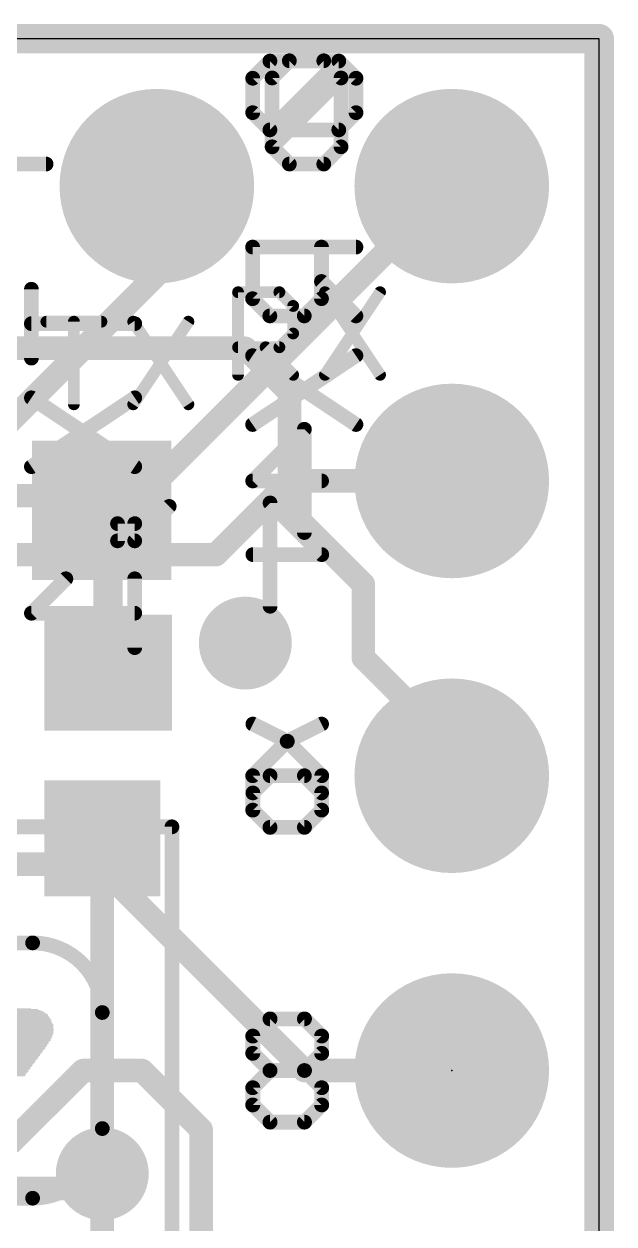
# Model space of a CAD drawing. Extents: x -0.1 to 35.7, y -0.1 to 17.9.
# Drawn here: x 30.61 to 35.69, y 7.57 to 17.91 of the extents above; entities that cross this region are included whole.
import ezdxf

# ---------------------------------------------------------------- set-up
doc = ezdxf.new("R2010")
doc.units = 0
for name, color, linetype in [('1', 12, 'CONTINUOUS'), ('16', 132, 'CONTINUOUS'), ('17', 110, 'CONTINUOUS'), ('18', 110, 'CONTINUOUS'), ('20', 53, 'CONTINUOUS'), ('21', 40, 'CONTINUOUS'), ('22', 6, 'CONTINUOUS'), ('23', 40, 'CONTINUOUS')]:
    doc.layers.add(name, color=color, linetype=linetype)

# ---------------------------------------------------------------- blocks, each defined once
blk = doc.blocks.new('ROUNDP')
at = {"const_width": 0.5}
blk.add_lwpolyline([(0, -0.25, 1), (0, 0.25, 1), (0, -0.25)], format="xyb", dxfattribs=at)
blk = doc.blocks.new('RECT')
blk.add_solid([(-0.5, -0.5), (0.5, -0.5), (-0.5, 0.5), (0.5, 0.5)])
blk = doc.blocks.new('ROUNDV')
at = {"const_width": 0.5}
blk.add_lwpolyline([(0, -0.25, 1), (0, 0.25, 1), (0, -0.25)], format="xyb", dxfattribs=at)

msp = doc.modelspace()

# ---------------------------------------------------------------- linework, layer by layer
at = {"layer": '1'}
for points, const_width in [([(35.56, 17.78), (0, 17.78)], 0.254), ([(35.56, 0), (35.56, 17.78)], 0.254), ([(32.512, 15.113), (27.305, 15.113)], 0.2032), ([(32.893, 14.732), (32.512, 15.113)], 0.2032), ([(32.893, 13.716), (32.893, 14.732)], 0.2032), ([(31.276, 13.716), (31.33, 13.662)], 0.254), ([(31.33, 13.662), (31.33, 12.319)], 0.254), ([(33.528, 13.081), (32.893, 13.716)], 0.2032), ([(33.528, 12.446), (33.528, 13.081)], 0.2032), ([(33.528, 12.446), (34.29, 11.684)], 0.2032), ([(34.29, 11.684), (34.29, 11.43)], 0.2032), ([(31.28, 10.89), (31.28, 8.001)], 0.2032), ([(31.28, 6.89), (31.28, 8.001)], 0.2032), ([(31.28, 7.912), (31.28, 8.001)], 0.2032), ([(27.559, 7.874), (31.242, 7.874)], 0.2032), ([(31.242, 7.874), (31.28, 7.912)], 0.2032)]:
    msp.add_lwpolyline(points, dxfattribs=dict(at, const_width=const_width))
for points, const_width in [([(35.6235, 17.78, 1), (35.4965, 17.78)], 0.127), ([(35.56, 17.7165, 1), (35.56, 17.8435)], 0.127), ([(32.5479, 15.1489, 1), (32.4761, 15.0771)], 0.1016), ([(32.512, 15.0622, 1), (32.512, 15.1638)], 0.1016), ([(32.9438, 14.732, 1), (32.8422, 14.732)], 0.1016), ([(32.8571, 14.6961, 1), (32.9289, 14.7679)], 0.1016), ([(31.3209, 13.7609, 1), (31.2311, 13.6711)], 0.127), ([(31.3935, 13.662, 1), (31.2665, 13.662)], 0.127), ([(31.2851, 13.6171, 1), (31.3749, 13.7069)], 0.127), ([(32.9289, 13.7519, 1), (32.8571, 13.6801)], 0.1016), ([(32.8422, 13.716, 1), (32.9438, 13.716)], 0.1016), ([(33.5788, 13.081, 1), (33.4772, 13.081)], 0.1016), ([(33.4921, 13.0451, 1), (33.5639, 13.1169)], 0.1016), ([(33.5639, 12.4819, 1), (33.4921, 12.4101)], 0.1016), ([(33.4772, 12.446, 1), (33.5788, 12.446)], 0.1016), ([(31.2665, 12.319, 1), (31.3935, 12.319)], 0.127), ([(34.3408, 11.684, 1), (34.2392, 11.684)], 0.1016), ([(34.2541, 11.6481, 1), (34.3259, 11.7199)], 0.1016), ([(34.2392, 11.43, 1), (34.3408, 11.43)], 0.1016), ([(31.3308, 10.89, 1), (31.2292, 10.89)], 0.1016), ([(31.3308, 8.001, 1), (31.2292, 8.001)], 0.1016), ([(31.3308, 8.001, 1), (31.2292, 8.001)], 0.1016), ([(31.2292, 8.001, 1), (31.3308, 8.001)], 0.1016), ([(31.2292, 7.912, 1), (31.3308, 7.912)], 0.1016), ([(31.242, 7.8232, 1), (31.242, 7.9248)], 0.1016), ([(31.3159, 7.8761, 1), (31.2441, 7.9479)], 0.1016), ([(31.2061, 7.9099, 1), (31.2779, 7.8381)], 0.1016)]:
    msp.add_lwpolyline(points, format="xyb", dxfattribs=dict(at, const_width=const_width))
at = {"layer": '16'}
for points, const_width in [([(35.56, 17.78), (0, 17.78)], 0.254), ([(35.56, 0.127), (35.56, 17.78)], 0.254), ([(31.623, 13.843), (34.29, 16.51)], 0.2032), ([(31.75, 15.748), (31.75, 16.51)], 0.2032), ([(30.353, 14.351), (31.75, 15.748)], 0.2032), ([(32.258, 13.335), (32.893, 13.97)], 0.2032), ([(32.893, 13.97), (34.29, 13.97)], 0.2032), ([(28.448, 13.843), (31.623, 13.843)], 0.2032), ([(28.829, 13.335), (32.258, 13.335)], 0.2032), ([(20.955, 10.668), (31.242, 10.668)], 0.2032), ([(31.242, 10.668), (33.02, 8.89)], 0.2032), ([(30.48, 8.255), (31.115, 8.89)], 0.2032), ([(31.115, 8.89), (31.623, 8.89)], 0.2032), ([(31.623, 8.89), (32.131, 8.382)], 0.2032), ([(33.02, 8.89), (34.29, 8.89)], 0.2032), ([(32.131, 8.382), (32.131, 4.318)], 0.2032), ([(31.28, 2.832), (31.28, 8.001)], 0.2032)]:
    msp.add_lwpolyline(points, dxfattribs=dict(at, const_width=const_width))
for points, const_width in [([(35.6235, 17.78, 1), (35.4965, 17.78)], 0.127), ([(35.56, 17.7165, 1), (35.56, 17.8435)], 0.127), ([(31.8008, 16.51, 1), (31.6992, 16.51)], 0.1016), ([(34.3259, 16.4741, 1), (34.2541, 16.5459)], 0.1016), ([(31.7859, 15.7121, 1), (31.7141, 15.7839)], 0.1016), ([(31.6992, 15.748, 1), (31.8008, 15.748)], 0.1016), ([(32.893, 14.0208, 1), (32.893, 13.9192)], 0.1016), ([(32.9289, 13.9341, 1), (32.8571, 14.0059)], 0.1016), ([(34.29, 13.9192, 1), (34.29, 14.0208)], 0.1016), ([(31.5871, 13.8789, 1), (31.6589, 13.8071)], 0.1016), ([(31.623, 13.7922, 1), (31.623, 13.8938)], 0.1016), ([(32.2221, 13.3709, 1), (32.2939, 13.2991)], 0.1016), ([(32.258, 13.2842, 1), (32.258, 13.3858)], 0.1016), ([(31.2779, 10.7039, 1), (31.2061, 10.6321)], 0.1016), ([(31.242, 10.6172, 1), (31.242, 10.7188)], 0.1016), ([(31.115, 8.9408, 1), (31.115, 8.8392)], 0.1016), ([(31.1509, 8.8541, 1), (31.0791, 8.9259)], 0.1016), ([(31.6589, 8.9259, 1), (31.5871, 8.8541)], 0.1016), ([(31.623, 8.8392, 1), (31.623, 8.9408)], 0.1016), ([(33.02, 8.9408, 1), (33.02, 8.8392)], 0.1016), ([(32.9841, 8.8541, 1), (33.0559, 8.9259)], 0.1016), ([(34.29, 8.8392, 1), (34.29, 8.9408)], 0.1016), ([(32.1818, 8.382, 1), (32.0802, 8.382)], 0.1016), ([(32.0951, 8.3461, 1), (32.1669, 8.4179)], 0.1016), ([(31.3308, 8.001, 1), (31.2292, 8.001)], 0.1016)]:
    msp.add_lwpolyline(points, format="xyb", dxfattribs=dict(at, const_width=const_width))
at = {"layer": '20'}
for p, q in [((35.56, 17.78), (0, 17.78)), ((35.56, 0), (35.56, 17.78))]:
    msp.add_line(p, q, dxfattribs=at)
at = {"layer": '21'}
for points, const_width in [([(32.7427, 17.442), (32.891, 17.5903)], 0.127), ([(32.891, 17.5903), (33.1876, 17.5903)], 0.127), ([(33.1876, 17.5903), (33.3359, 17.442)], 0.127), ([(32.7427, 16.8488), (32.7427, 17.442)], 0.127), ([(32.7427, 16.8488), (33.3359, 17.442)], 0.127), ([(33.3359, 17.442), (33.3359, 16.8488)], 0.127), ([(32.891, 16.7005), (32.7427, 16.8488)], 0.127), ([(33.3359, 16.8488), (33.1876, 16.7005)], 0.127), ([(30.2027, 16.7005), (30.7959, 16.7005)], 0.127), ([(33.1876, 16.7005), (32.891, 16.7005)], 0.127), ([(32.4494, 14.8844), (32.4494, 15.5962)], 0.1016), ([(32.4494, 15.5962), (32.8053, 15.5962)], 0.1016), ([(32.8053, 15.5962), (32.9239, 15.4776)], 0.1016), ([(33.1978, 15.5962), (33.6723, 14.8844)], 0.1016), ([(33.6723, 15.5962), (33.1978, 14.8844)], 0.1016), ([(32.9239, 15.4776), (32.9239, 15.2403)], 0.1016), ([(30.7984, 15.3422), (31.2729, 15.3422)], 0.1016), ([(31.0357, 14.6304), (31.0357, 15.3422)], 0.1016), ([(31.5468, 15.3422), (32.0213, 14.6304)], 0.1016), ([(32.0213, 15.3422), (31.5468, 14.6304)], 0.1016), ([(32.9239, 15.2403), (32.8053, 15.1217)], 0.1016), ([(32.8053, 15.1217), (32.4494, 15.1217)], 0.1016), ([(32.6867, 15.1217), (32.9239, 14.8844)], 0.1016), ([(33.0204, 14.4153), (32.5755, 13.9704)], 0.127), ([(33.0204, 13.5255), (33.0204, 14.4153)], 0.127), ([(32.5755, 13.9704), (33.1687, 13.9704)], 0.127), ([(33.1687, 11.8753), (32.8721, 11.727)], 0.127), ([(32.8721, 11.727), (32.5755, 11.4304)], 0.127), ([(32.5755, 11.4304), (32.5755, 11.1338)], 0.127), ([(33.0204, 11.4304), (32.5755, 11.4304)], 0.127), ([(33.1687, 11.2821), (33.0204, 11.4304)], 0.127), ([(33.1687, 11.1338), (33.1687, 11.2821)], 0.127), ([(32.5755, 11.1338), (32.7238, 10.9855)], 0.127), ([(33.0204, 10.9855), (33.1687, 11.1338)], 0.127), ([(29.08, 10.99), (31.88, 10.99)], 0.127), ([(31.88, 10.99), (31.88, 6.79)], 0.127), ([(32.7238, 10.9855), (33.0204, 10.9855)], 0.127), ([(30.28, 9.99), (30.68, 9.99)], 0.127), ([(31.28, 9.39), (31.28, 8.39)], 0.127), ([(32.5755, 9.187), (32.7238, 9.3353)], 0.127), ([(32.7238, 9.3353), (33.0204, 9.3353)], 0.127), ([(33.0204, 9.3353), (33.1687, 9.187)], 0.127), ([(32.5755, 9.0387), (32.5755, 9.187)], 0.127), ([(33.1687, 9.187), (33.1687, 9.0387)], 0.127), ([(32.7238, 8.8904), (32.5755, 9.0387)], 0.127), ([(33.1687, 9.0387), (33.0204, 8.8904)], 0.127), ([(32.5755, 8.7421), (32.7238, 8.8904)], 0.127), ([(32.7238, 8.8904), (33.0204, 8.8904)], 0.127), ([(33.0204, 8.8904), (33.1687, 8.7421)], 0.127), ([(32.5755, 8.5938), (32.5755, 8.7421)], 0.127), ([(33.1687, 8.7421), (33.1687, 8.5938)], 0.127), ([(32.7238, 8.4455), (32.5755, 8.5938)], 0.127), ([(33.1687, 8.5938), (33.0204, 8.4455)], 0.127), ([(33.0204, 8.4455), (32.7238, 8.4455)], 0.127), ([(30.68, 7.79), (30.28, 7.79)], 0.127)]:
    msp.add_lwpolyline(points, dxfattribs=dict(at, const_width=const_width))
for points, const_width in [([(32.891, 17.622, 1), (32.891, 17.5585)], 0.0635), ([(32.9135, 17.5678, 1), (32.8686, 17.6127)], 0.0635), ([(33.2101, 17.6127, 1), (33.1652, 17.5678)], 0.0635), ([(33.1876, 17.5585, 1), (33.1876, 17.622)], 0.0635), ([(32.7745, 17.442, 1), (32.711, 17.442)], 0.0635), ([(32.7203, 17.4644, 1), (32.7652, 17.4195)], 0.0635), ([(33.3677, 17.442, 1), (33.3042, 17.442)], 0.0635), ([(33.3584, 17.4195, 1), (33.3135, 17.4644)], 0.0635), ([(33.3135, 17.4195, 1), (33.3584, 17.4644)], 0.0635), ([(32.711, 16.8488, 1), (32.7745, 16.8488)], 0.0635), ([(32.7652, 16.8712, 1), (32.7203, 16.8263)], 0.0635), ([(32.7203, 16.8712, 1), (32.7652, 16.8263)], 0.0635), ([(33.3042, 16.8488, 1), (33.3677, 16.8488)], 0.0635), ([(33.3584, 16.8263, 1), (33.3135, 16.8712)], 0.0635), ([(30.7959, 16.6688, 1), (30.7959, 16.7323)], 0.0635), ([(32.891, 16.7323, 1), (32.891, 16.6688)], 0.0635), ([(32.8686, 16.678, 1), (32.9135, 16.723)], 0.0635), ([(33.1652, 16.723, 1), (33.2101, 16.678)], 0.0635), ([(33.1876, 16.6688, 1), (33.1876, 16.7323)], 0.0635), ([(32.4748, 15.5962, 1), (32.424, 15.5962)], 0.0508), ([(32.4494, 15.6216, 1), (32.4494, 15.5708)], 0.0508), ([(32.8232, 15.6142, 1), (32.7873, 15.5782)], 0.0508), ([(32.8053, 15.5708, 1), (32.8053, 15.6216)], 0.0508), ([(33.2189, 15.6103, 1), (33.1767, 15.5821)], 0.0508), ([(33.6935, 15.5821, 1), (33.6512, 15.6103)], 0.0508), ([(32.9493, 15.4776, 1), (32.8985, 15.4776)], 0.0508), ([(32.906, 15.4596, 1), (32.9419, 15.4955)], 0.0508), ([(30.7984, 15.3676, 1), (30.7984, 15.3168)], 0.0508), ([(31.0611, 15.3422, 1), (31.0103, 15.3422)], 0.0508), ([(31.2729, 15.3168, 1), (31.2729, 15.3676)], 0.0508), ([(31.5679, 15.3563, 1), (31.5257, 15.3281)], 0.0508), ([(32.0425, 15.3281, 1), (32.0002, 15.3563)], 0.0508), ([(32.8985, 15.2403, 1), (32.9493, 15.2403)], 0.0508), ([(32.9419, 15.2223, 1), (32.906, 15.2583)], 0.0508), ([(32.4494, 15.1471, 1), (32.4494, 15.0963)], 0.0508), ([(32.7046, 15.1396, 1), (32.6687, 15.1037)], 0.0508), ([(32.7873, 15.1396, 1), (32.8232, 15.1037)], 0.0508), ([(32.8053, 15.0963, 1), (32.8053, 15.1471)], 0.0508), ([(32.424, 14.8844, 1), (32.4748, 14.8844)], 0.0508), ([(32.906, 14.8664, 1), (32.9419, 14.9024)], 0.0508), ([(33.1767, 14.8985, 1), (33.2189, 14.8703)], 0.0508), ([(33.6512, 14.8703, 1), (33.6935, 14.8985)], 0.0508), ([(31.0103, 14.6304, 1), (31.0611, 14.6304)], 0.0508), ([(31.5257, 14.6445, 1), (31.5679, 14.6163)], 0.0508), ([(32.0002, 14.6163, 1), (32.0425, 14.6445)], 0.0508), ([(33.0521, 14.4153, 1), (32.9886, 14.4153)], 0.0635), ([(33.0428, 14.3928, 1), (32.9979, 14.4377)], 0.0635), ([(32.5755, 14.0021, 1), (32.5755, 13.9386)], 0.0635), ([(32.553, 13.9928, 1), (32.598, 13.9479)], 0.0635), ([(33.1687, 13.9386, 1), (33.1687, 14.0021)], 0.0635), ([(32.9886, 13.5255, 1), (33.0521, 13.5255)], 0.0635), ([(33.1829, 11.8469, 1), (33.1545, 11.9037)], 0.0635), ([(32.8579, 11.7554, 1), (32.8863, 11.6986)], 0.0635), ([(32.8945, 11.7045, 1), (32.8496, 11.7494)], 0.0635), ([(32.6073, 11.4304, 1), (32.5437, 11.4304)], 0.0635), ([(32.5755, 11.4621, 1), (32.5755, 11.3986)], 0.0635), ([(32.553, 11.4528, 1), (32.598, 11.4079)], 0.0635), ([(33.0428, 11.4528, 1), (32.9979, 11.4079)], 0.0635), ([(33.0204, 11.3986, 1), (33.0204, 11.4621)], 0.0635), ([(33.2004, 11.2821, 1), (33.1369, 11.2821)], 0.0635), ([(33.1462, 11.2596, 1), (33.1911, 11.3045)], 0.0635), ([(32.598, 11.1562, 1), (32.553, 11.1113)], 0.0635), ([(33.1911, 11.1113, 1), (33.1462, 11.1562)], 0.0635), ([(32.5437, 11.1338, 1), (32.6073, 11.1338)], 0.0635), ([(33.1369, 11.1338, 1), (33.2004, 11.1338)], 0.0635), ([(31.9118, 10.99, 1), (31.8483, 10.99)], 0.0635), ([(31.88, 10.9582, 1), (31.88, 11.0218)], 0.0635), ([(32.7238, 11.0173, 1), (32.7238, 10.9537)], 0.0635), ([(32.7013, 10.963, 1), (32.7462, 11.008)], 0.0635), ([(32.9979, 11.008, 1), (33.0428, 10.963)], 0.0635), ([(33.0204, 10.9537, 1), (33.0204, 11.0173)], 0.0635), ([(30.68, 10.0218, 1), (30.68, 9.9582)], 0.0635), ([(31.28, 9.39, 0.4142), (30.68, 9.99)], 0.127), ([(30.68, 9.9582, 1), (30.68, 10.0218)], 0.0635), ([(31.3117, 9.39, 1), (31.2483, 9.39)], 0.0635), ([(31.2483, 9.39, 1), (31.3117, 9.39)], 0.0635), ([(32.7238, 9.367, 1), (32.7238, 9.3035)], 0.0635), ([(32.7462, 9.3128, 1), (32.7013, 9.3577)], 0.0635), ([(33.0428, 9.3577, 1), (32.9979, 9.3128)], 0.0635), ([(33.0204, 9.3035, 1), (33.0204, 9.367)], 0.0635), ([(32.6073, 9.187, 1), (32.5437, 9.187)], 0.0635), ([(32.553, 9.2094, 1), (32.598, 9.1645)], 0.0635), ([(33.2004, 9.187, 1), (33.1369, 9.187)], 0.0635), ([(33.1462, 9.1645, 1), (33.1911, 9.2094)], 0.0635), ([(32.598, 9.0611, 1), (32.553, 9.0162)], 0.0635), ([(33.1911, 9.0162, 1), (33.1462, 9.0611)], 0.0635), ([(32.5437, 9.0387, 1), (32.6073, 9.0387)], 0.0635), ([(33.1369, 9.0387, 1), (33.2004, 9.0387)], 0.0635), ([(32.7238, 8.9221, 1), (32.7238, 8.8586)], 0.0635), ([(32.7462, 8.8679, 1), (32.7013, 8.9128)], 0.0635), ([(32.7013, 8.8679, 1), (32.7462, 8.9128)], 0.0635), ([(33.0428, 8.9128, 1), (32.9979, 8.8679)], 0.0635), ([(32.9979, 8.9128, 1), (33.0428, 8.8679)], 0.0635), ([(33.0204, 8.8586, 1), (33.0204, 8.9221)], 0.0635), ([(32.6073, 8.7421, 1), (32.5437, 8.7421)], 0.0635), ([(32.553, 8.7645, 1), (32.598, 8.7196)], 0.0635), ([(33.2004, 8.7421, 1), (33.1369, 8.7421)], 0.0635), ([(33.1462, 8.7196, 1), (33.1911, 8.7645)], 0.0635), ([(32.5437, 8.5938, 1), (32.6073, 8.5938)], 0.0635), ([(32.598, 8.6162, 1), (32.553, 8.5713)], 0.0635), ([(33.1369, 8.5938, 1), (33.2004, 8.5938)], 0.0635), ([(33.1911, 8.5713, 1), (33.1462, 8.6162)], 0.0635), ([(32.7238, 8.4773, 1), (32.7238, 8.4138)], 0.0635), ([(32.7013, 8.423, 1), (32.7462, 8.468)], 0.0635), ([(32.9979, 8.468, 1), (33.0428, 8.423)], 0.0635), ([(33.0204, 8.4138, 1), (33.0204, 8.4773)], 0.0635), ([(30.68, 7.79, 0.4142), (31.28, 8.39)], 0.127), ([(31.3117, 8.39, 1), (31.2483, 8.39)], 0.0635), ([(31.2483, 8.39, 1), (31.3117, 8.39)], 0.0635), ([(30.68, 7.8217, 1), (30.68, 7.7583)], 0.0635), ([(30.68, 7.7583, 1), (30.68, 7.8217)], 0.0635)]:
    msp.add_lwpolyline(points, format="xyb", dxfattribs=dict(at, const_width=const_width))
at = {"layer": '22', "const_width": 0.127}
for points in [[(32.7238, 17.5879), (32.5755, 17.4396)], [(33.317, 17.5879), (32.7238, 17.5879)], [(32.7238, 16.9947), (33.317, 17.5879)], [(33.4653, 17.4396), (33.317, 17.5879)], [(32.5755, 17.4396), (32.5755, 17.143)], [(33.4653, 17.143), (33.4653, 17.4396)], [(32.5755, 17.143), (32.7238, 16.9947)], [(33.317, 16.9947), (33.4653, 17.143)], [(32.7238, 16.9947), (33.317, 16.9947)], [(33.4645, 15.985), (32.5747, 15.985)], [(32.5747, 15.985), (32.5747, 15.5401)], [(33.1679, 15.5401), (33.1679, 15.985)], [(33.1679, 15.6884), (33.4645, 15.3918)], [(30.6697, 15.6216), (30.6697, 15.0284)], [(32.5747, 15.5401), (32.723, 15.3918)], [(33.0196, 15.3918), (33.1679, 15.5401)], [(32.723, 15.3918), (33.0196, 15.3918)], [(31.5595, 15.325), (30.6697, 15.325)], [(32.5747, 15.0495), (33.4645, 14.4563)], [(32.5747, 14.4563), (33.4645, 15.0495)], [(30.6697, 14.6861), (31.5595, 14.0929)], [(30.6697, 14.0929), (31.5595, 14.6861)], [(31.8561, 13.7506), (31.5595, 13.454)], [(32.7254, 12.8905), (32.7254, 13.7803)], [(32.7254, 13.7803), (33.1703, 13.3354)], [(31.4112, 13.454), (31.4112, 13.6023)], [(31.4112, 13.6023), (31.5595, 13.6023)], [(31.5595, 13.6023), (31.5595, 13.454)], [(31.5595, 13.454), (31.4112, 13.454)], [(33.1703, 13.3354), (32.5771, 13.3354)], [(30.9663, 13.1269), (30.6697, 12.8303)], [(31.5595, 13.1269), (31.5595, 12.5337)], [(30.6697, 12.8303), (31.5595, 12.8303)], [(32.5771, 11.8753), (32.8737, 11.727)], [(32.8737, 11.727), (33.1703, 11.4304)], [(32.5771, 11.2821), (32.7254, 11.4304)], [(32.7254, 11.4304), (33.1703, 11.4304)], [(33.1703, 11.4304), (33.1703, 11.1338)], [(32.5771, 11.1338), (32.5771, 11.2821)], [(32.7254, 10.9855), (32.5771, 11.1338)], [(33.1703, 11.1338), (33.022, 10.9855)], [(33.022, 10.9855), (32.7254, 10.9855)], [(32.7254, 9.3353), (32.5771, 9.187)], [(33.022, 9.3353), (32.7254, 9.3353)], [(33.1703, 9.187), (33.022, 9.3353)], [(32.5771, 9.187), (32.5771, 9.0387)], [(33.1703, 9.0387), (33.1703, 9.187)], [(32.5771, 9.0387), (32.7254, 8.8904)], [(33.022, 8.8904), (33.1703, 9.0387)], [(32.7254, 8.8904), (32.5771, 8.7421)], [(33.022, 8.8904), (32.7254, 8.8904)], [(33.1703, 8.7421), (33.022, 8.8904)], [(32.5771, 8.7421), (32.5771, 8.5938)], [(33.1703, 8.5938), (33.1703, 8.7421)], [(32.5771, 8.5938), (32.7254, 8.4455)], [(33.022, 8.4455), (33.1703, 8.5938)], [(32.7254, 8.4455), (33.022, 8.4455)]]:
    msp.add_lwpolyline(points, dxfattribs=at)
at = {"layer": '22', "const_width": 0.0635}
for points in [[(32.7238, 17.6197, 1), (32.7238, 17.5562)], [(32.7462, 17.5655, 1), (32.7013, 17.6104)], [(33.3394, 17.6104, 1), (33.2945, 17.5655)], [(33.3394, 17.5655, 1), (33.2945, 17.6104)], [(33.317, 17.5562, 1), (33.317, 17.6197)], [(32.6073, 17.4396, 1), (32.5437, 17.4396)], [(32.553, 17.4621, 1), (32.598, 17.4172)], [(33.497, 17.4396, 1), (33.4335, 17.4396)], [(33.4428, 17.4172, 1), (33.4877, 17.4621)], [(32.5437, 17.143, 1), (32.6073, 17.143)], [(32.598, 17.1655, 1), (32.553, 17.1206)], [(33.4335, 17.143, 1), (33.497, 17.143)], [(33.4877, 17.1206, 1), (33.4428, 17.1655)], [(32.7238, 17.0265, 1), (32.7238, 16.963)], [(32.7013, 17.0172, 1), (32.7462, 16.9723)], [(32.7013, 16.9723, 1), (32.7462, 17.0172)], [(33.2945, 17.0172, 1), (33.3394, 16.9723)], [(33.317, 16.963, 1), (33.317, 17.0265)], [(32.5747, 16.0168, 1), (32.5747, 15.9533)], [(32.6065, 15.985, 1), (32.543, 15.985)], [(33.1997, 15.985, 1), (33.1362, 15.985)], [(33.4645, 15.9533, 1), (33.4645, 16.0168)], [(33.1904, 15.7109, 1), (33.1455, 15.666)], [(30.7015, 15.6216, 1), (30.638, 15.6216)], [(32.543, 15.5401, 1), (32.6065, 15.5401)], [(32.5972, 15.5626, 1), (32.5523, 15.5177)], [(33.1362, 15.5401, 1), (33.1997, 15.5401)], [(33.1904, 15.5177, 1), (33.1455, 15.5626)], [(32.723, 15.4236, 1), (32.723, 15.3601)], [(32.7006, 15.3694, 1), (32.7455, 15.4143)], [(32.9972, 15.4143, 1), (33.0421, 15.3694)], [(33.0196, 15.3601, 1), (33.0196, 15.4236)], [(33.442, 15.3694, 1), (33.487, 15.4143)], [(30.6697, 15.3568, 1), (30.6697, 15.2933)], [(31.5595, 15.2933, 1), (31.5595, 15.3568)], [(32.5924, 15.0759, 1), (32.5571, 15.0231)], [(33.4821, 15.0231, 1), (33.4469, 15.0759)], [(30.638, 15.0284, 1), (30.7015, 15.0284)], [(30.6874, 14.7125, 1), (30.6521, 14.6597)], [(31.5771, 14.6597, 1), (31.5419, 14.7125)], [(32.5571, 14.4827, 1), (32.5924, 14.4299)], [(33.4469, 14.4299, 1), (33.4821, 14.4827)], [(30.6521, 14.1193, 1), (30.6874, 14.0665)], [(31.5419, 14.0665, 1), (31.5771, 14.1193)], [(31.8785, 13.7281, 1), (31.8336, 13.773)], [(32.7571, 13.7803, 1), (32.6936, 13.7803)], [(32.7478, 13.8027, 1), (32.7029, 13.7578)], [(31.4112, 13.634, 1), (31.4112, 13.5705)], [(31.443, 13.6023, 1), (31.3795, 13.6023)], [(31.5912, 13.6023, 1), (31.5278, 13.6023)], [(31.5595, 13.5705, 1), (31.5595, 13.634)], [(31.4112, 13.4857, 1), (31.4112, 13.4222)], [(31.3795, 13.454, 1), (31.443, 13.454)], [(31.537, 13.4764, 1), (31.582, 13.4315)], [(31.5278, 13.454, 1), (31.5912, 13.454)], [(31.5595, 13.4222, 1), (31.5595, 13.4857)], [(32.5771, 13.3671, 1), (32.5771, 13.3036)], [(33.1478, 13.3129, 1), (33.1927, 13.3578)], [(33.1703, 13.3036, 1), (33.1703, 13.3671)], [(30.9888, 13.1045, 1), (30.9439, 13.1494)], [(31.5912, 13.1269, 1), (31.5278, 13.1269)], [(30.6697, 12.8621, 1), (30.6697, 12.7986)], [(30.6473, 12.8528, 1), (30.6922, 12.8079)], [(31.5595, 12.7986, 1), (31.5595, 12.8621)], [(32.6936, 12.8905, 1), (32.7571, 12.8905)], [(31.5278, 12.5337, 1), (31.5912, 12.5337)], [(32.5913, 11.9037, 1), (32.5629, 11.8469)], [(32.8961, 11.7494, 1), (32.8512, 11.7045)], [(32.8595, 11.6986, 1), (32.8879, 11.7554)], [(32.7254, 11.4621, 1), (32.7254, 11.3986)], [(32.7478, 11.4079, 1), (32.7029, 11.4528)], [(33.202, 11.4304, 1), (33.1385, 11.4304)], [(33.1478, 11.4079, 1), (33.1927, 11.4528)], [(33.1703, 11.3986, 1), (33.1703, 11.4621)], [(32.6088, 11.2821, 1), (32.5453, 11.2821)], [(32.5546, 11.3045, 1), (32.5995, 11.2596)], [(32.5995, 11.1562, 1), (32.5546, 11.1113)], [(33.1927, 11.1113, 1), (33.1478, 11.1562)], [(32.5453, 11.1338, 1), (32.6088, 11.1338)], [(33.1385, 11.1338, 1), (33.202, 11.1338)], [(32.7254, 11.0173, 1), (32.7254, 10.9537)], [(32.7029, 10.963, 1), (32.7478, 11.008)], [(32.9995, 11.008, 1), (33.0444, 10.963)], [(33.022, 10.9537, 1), (33.022, 11.0173)], [(32.7254, 9.367, 1), (32.7254, 9.3035)], [(32.7478, 9.3128, 1), (32.7029, 9.3577)], [(33.0444, 9.3577, 1), (32.9995, 9.3128)], [(33.022, 9.3035, 1), (33.022, 9.367)], [(32.6088, 9.187, 1), (32.5453, 9.187)], [(32.5546, 9.2094, 1), (32.5995, 9.1645)], [(33.202, 9.187, 1), (33.1385, 9.187)], [(33.1478, 9.1645, 1), (33.1927, 9.2094)], [(32.5995, 9.0611, 1), (32.5546, 9.0162)], [(33.1927, 9.0162, 1), (33.1478, 9.0611)], [(32.5453, 9.0387, 1), (32.6088, 9.0387)], [(33.1385, 9.0387, 1), (33.202, 9.0387)], [(32.7254, 8.9221, 1), (32.7254, 8.8586)], [(32.7478, 8.8679, 1), (32.7029, 8.9128)], [(32.7029, 8.8679, 1), (32.7478, 8.9128)], [(33.0444, 8.9128, 1), (32.9995, 8.8679)], [(32.9995, 8.9128, 1), (33.0444, 8.8679)], [(33.022, 8.8586, 1), (33.022, 8.9221)], [(32.6088, 8.7421, 1), (32.5453, 8.7421)], [(32.5546, 8.7645, 1), (32.5995, 8.7196)], [(33.202, 8.7421, 1), (33.1385, 8.7421)], [(33.1478, 8.7196, 1), (33.1927, 8.7645)], [(32.5453, 8.5938, 1), (32.6088, 8.5938)], [(32.5995, 8.6162, 1), (32.5546, 8.5713)], [(33.1385, 8.5938, 1), (33.202, 8.5938)], [(33.1927, 8.5713, 1), (33.1478, 8.6162)], [(32.7254, 8.4773, 1), (32.7254, 8.4138)], [(32.7029, 8.423, 1), (32.7478, 8.468)], [(32.9995, 8.468, 1), (33.0444, 8.423)], [(33.022, 8.4138, 1), (33.022, 8.4773)]]:
    msp.add_lwpolyline(points, format="xyb", dxfattribs=at)
at = {"layer": '23'}
msp.add_point((34.29, 8.89), dxfattribs=at)

# ---------------------------------------------------------------- block references
at = {"layer": '1', "xscale": 1.2, "yscale": 1.2, "rotation": 90}
msp.add_blockref('RECT', (31.276, 13.716), dxfattribs=at)
at = {"layer": '1', "xscale": 1.1}
msp.add_blockref('RECT', (31.33, 12.319), dxfattribs=at)
at = {"layer": '1', "rotation": 270}
msp.add_blockref('RECT', (31.28, 10.89), dxfattribs=at)
at = {"layer": '17', "xscale": 1.6764, "yscale": 1.6764, "rotation": 90}
for p in [(31.75, 16.51), (31.75, 16.51), (34.29, 16.51), (34.29, 16.51)]:
    msp.add_blockref('ROUNDP', p, dxfattribs=at)
at = {"layer": '17', "xscale": 1.6764, "yscale": 1.6764}
for p in [(34.29, 13.97), (34.29, 13.97), (34.29, 11.43), (34.29, 11.43), (34.29, 8.89), (34.29, 8.89)]:
    msp.add_blockref('ROUNDP', p, dxfattribs=at)
at = {"layer": '18', "xscale": 0.8001, "yscale": 0.8001}
for p in [(32.512, 12.573), (32.512, 12.573), (31.28, 8.001), (31.28, 8.001)]:
    msp.add_blockref('ROUNDV', p, dxfattribs=at)
at = {"layer": '22', "rotation": 180}
for p, xscale, yscale in [((30.1752, 9.4082), 1.1506, 0.0076), ((30.1904, 9.4158), 1.0744, 0.0076), ((30.3657, 9.4234), 0.602, 0.0076), ((30.0609, 9.3015), 1.5774, 0.0076), ((30.0647, 9.3091), 1.5544, 0.0076), ((30.0723, 9.3167), 1.5392, 0.0076), ((30.0799, 9.3244), 1.524, 0.0077), ((30.0838, 9.332), 1.5011, 0.0076), ((30.0914, 9.3396), 1.4707, 0.0076), ((30.099, 9.3472), 1.4554, 0.0076), ((30.1066, 9.3548), 1.425, 0.0076), ((30.1143, 9.3625), 1.3945, 0.0077), ((30.1257, 9.3701), 1.3716, 0.0076), ((30.1333, 9.3777), 1.3411, 0.0076), ((30.1409, 9.3853), 1.2954, 0.0076), ((30.1524, 9.3929), 1.2573, 0.0076), ((30.16, 9.4006), 1.2115, 0.0077), ((29.9962, 9.2024), 1.7221, 0.0076), ((30, 9.2101), 1.7145, 0.0077), ((30.0038, 9.2177), 1.7069, 0.0076), ((30.0114, 9.2253), 1.6917, 0.0076), ((30.0152, 9.2329), 1.684, 0.0076), ((30.0228, 9.2405), 1.684, 0.0076), ((30.0228, 9.2482), 1.6688, 0.0077), ((30.0304, 9.2558), 1.6536, 0.0076), ((30.0343, 9.2634), 1.6459, 0.0076), ((30.0419, 9.271), 1.6307, 0.0076), ((30.0457, 9.2786), 1.6231, 0.0076), ((30.0533, 9.2863), 1.6078, 0.0077), ((30.0571, 9.2939), 1.585, 0.0076), ((29.9237, 9.1034), 1.7602, 0.0076), ((29.9199, 9.0958), 1.7526, 0.0077), ((29.9275, 9.111), 1.7526, 0.0076), ((29.9352, 9.1186), 1.7526, 0.0076), ((29.9428, 9.1339), 1.7526, 0.0077), ((29.9428, 9.1262), 1.7526, 0.0076), ((29.9504, 9.1415), 1.7526, 0.0076), ((29.958, 9.1491), 1.7526, 0.0076), ((29.9618, 9.1567), 1.745, 0.0076), ((29.9695, 9.1643), 1.7449, 0.0076), ((29.9733, 9.172), 1.7373, 0.0077), ((29.9809, 9.1796), 1.7374, 0.0076), ((29.9847, 9.1872), 1.7298, 0.0076), ((29.9885, 9.1948), 1.7222, 0.0076), ((29.8513, 9.0043), 1.7526, 0.0076), ((29.8513, 8.9967), 1.7526, 0.0076), ((29.859, 9.0119), 1.7526, 0.0076), ((29.8666, 9.0272), 1.7526, 0.0076), ((29.8666, 9.0196), 1.7526, 0.0077), ((29.8742, 9.0348), 1.7526, 0.0076), ((29.8856, 9.05), 1.7602, 0.0076), ((29.8818, 9.0424), 1.7526, 0.0076), ((29.8894, 9.0577), 1.7526, 0.0077), ((29.9009, 9.0729), 1.7602, 0.0076), ((29.8971, 9.0653), 1.7526, 0.0076), ((29.9085, 9.0805), 1.7602, 0.0076), ((29.9123, 9.0881), 1.7526, 0.0076), ((29.6113, 8.9815), 2.2022, 0.0077), ((29.6113, 8.9738), 2.187, 0.0076), ((29.6113, 8.9662), 2.187, 0.0076), ((29.6114, 8.9586), 2.1717, 0.0076), ((29.6075, 8.951), 2.164, 0.0076), ((29.6075, 8.9434), 2.1488, 0.0077), ((29.6075, 8.9357), 2.1488, 0.0076), ((29.6075, 8.9281), 2.1336, 0.0076), ((29.6037, 8.9205), 2.126, 0.0076), ((29.5999, 8.9129), 2.1184, 0.0076), ((29.5998, 8.8976), 2.1031, 0.0076), ((29.6037, 8.9053), 2.1108, 0.0077), ((29.5998, 8.89), 2.0879, 0.0076), ((29.8437, 8.9891), 1.7526, 0.0076), ((29.5998, 8.8824), 2.0879, 0.0076), ((29.5961, 8.8748), 2.0803, 0.0076), ((29.5961, 8.8672), 2.065, 0.0077), ((29.5923, 8.8595), 2.0574, 0.0076), ((29.5923, 8.8519), 2.0574, 0.0076), ((29.5885, 8.8443), 2.0497, 0.0076)]:
    msp.add_blockref('RECT', p, dxfattribs=dict(at, xscale=xscale, yscale=yscale))

doc.saveas('drawing.dxf')
